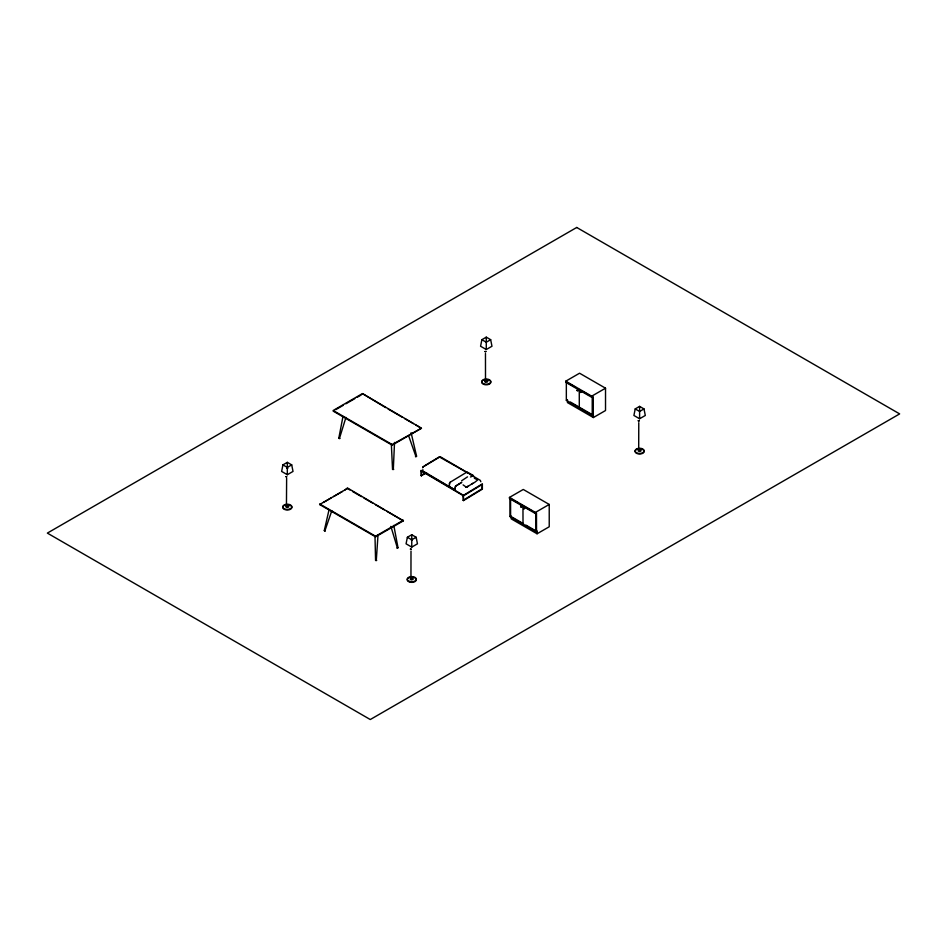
<?xml version="1.0" encoding="UTF-8"?>
<svg xmlns="http://www.w3.org/2000/svg" width="947" height="947" viewBox="0 0 947 947"><rect width="100%" height="100%" fill="white"/><g stroke="black" fill="none" stroke-linecap="round" stroke-linejoin="round"><path stroke-width="1.42" d="M344.921 490.001L347.442 487.954L403.351 520.826L375.592 536.842L319.66 504.526L347.442 488.486M362.464 394.212L362.464 393.585L421.462 428.21L392.153 444.534L333.19 410.489L362.464 393.585L385.618 407.589M391.336 443.871L392.543 469.357L393.301 469.511L394.532 442.403M374.988 536.014L375.568 560.387L376.279 560.541L378.031 534.653M345.927 417.426L339.393 438.627L338.825 438.118L342.992 416.396M282.928 464.882L281.626 471.428L287.32 474.719L293.014 471.428L291.712 464.882L287.32 462.349L282.928 464.882L287.32 467.416L291.712 464.882M407.364 537.269L406.074 543.815L411.756 547.106L417.449 543.815L416.147 537.269L411.756 534.735L407.364 537.269L411.756 539.802L416.147 537.269M481.881 339.689L480.579 346.247L486.273 349.526L491.967 346.247L490.664 339.689L486.273 337.156L481.881 339.689L486.273 342.234L490.664 339.689M635.212 408.915L633.91 415.473L639.604 418.752L645.298 415.473L643.996 408.915L639.604 406.381L635.212 408.915L639.604 411.46L643.996 408.915M411.093 432.696L416.562 456.123L416.005 456.75L408.607 435.691M331.829 510.682L324.821 531.042L324.288 530.557L329.083 509.581M390.886 526.402L397.444 548.171L398 547.709L393.798 525.431M338.825 438.118L339.961 438.508M324.288 530.557L325.354 530.983M392.567 469.404L393.739 469.333M375.592 560.423L376.705 560.411M287.864 468.28L286.823 468.28M638.692 450.405L638.775 422.67M423.167 466.859L422.646 467.782L423.06 466.741L439.088 457.022M461.651 480.745L467.498 476.862M286.444 506.231L286.633 478.235M410.951 578.771L410.998 551.036M485.468 353.444L485.503 381.12M424.398 466.113L440.213 456.691L466.078 471.819M426.6 472.837L421.143 475.643L424.919 473.346M461.236 482.733L456.3 485.716A1.515 0.852 -59.5 0 0 455.247 487.575L455.152 490.132L449.34 486.58M461.84 482.236L455.4 486.225L455.152 490.132M470.493 476.98L473.5 475.773M463.485 500.596L463.462 495.34L482.343 483.87L482.378 489.126L463.485 500.596L463.036 495.565M463.059 500.347L481.952 488.877L482.354 484.355L463.462 495.814L421.107 470.86M335.735 409.649L343.37 405.245M345.915 403.777L354.829 398.628M357.374 397.16L361.186 394.958M421.427 428.257L392.153 445.161L333.19 411.116M323.472 502.384L331.048 498.015M333.569 496.559L342.4 491.469M579.872 407.518L592.822 414.987L592.822 396.651L591.709 397.29L565.75 382.304L565.75 381.191L579.564 373.213L605.524 388.199L605.524 410.525L593.367 417.544L567.442 402.57L567.442 399.705M575.729 387.43L566.342 382.008L566.342 400.344L566.898 400.025M565.75 381.191L591.709 396.177L605.524 388.199M319.695 504.573L319.695 503.97L375.592 536.239L403.351 520.223L403.351 520.826L386.826 511.285M566.342 400.344L592.23 415.283L593.367 414.668L593.367 417.544M525.916 525.112L536.523 531.231L536.487 512.872L535.41 513.534L509.45 498.548L509.45 497.424L523.265 489.457L549.224 504.443L549.224 526.769L537.067 533.777L511.143 518.814L511.143 515.937L510.042 516.577L510.042 498.24M509.45 497.424L535.41 512.422L549.224 504.443M510.042 516.577L535.931 531.527L537.067 530.912L537.067 533.777M474.565 482.449L477.726 479.951L474.329 478.235M474.139 482.686L472.115 483.728L472.861 483.396M472.411 483.597L466.812 487.125L468.055 486.296L466.042 487.007L463.107 484.9M411.365 540.252L412.205 540.252M439.479 456.987L466.326 472.139M485.266 381.961L485.551 382.091A1.444 0.829 0 0 0 487.705 381.44A1.444 0.829 0 0 0 485.775 380.587A1.444 0.829 0 0 0 485.255 381.949M473.429 475.512L467.049 471.997L449.742 482.497L449.233 486.64M582.843 391.525L588.714 394.923M570.414 402.049L578.629 406.796M388.152 409.045L402.061 417.082M404.594 418.538L413.437 423.652M415.97 425.108L419.758 427.298M511.214 498.927L518.258 502.987M520.601 504.349L522.957 505.698L523.016 524.07M524.2 506.42L531.243 510.48M533.587 511.842L535.931 513.191L535.931 531.527M523.502 523.715L510.599 516.257L510.563 497.909M347.442 488.545L349.988 490.013M352.521 491.481L361.423 496.619M363.956 498.086L372.858 503.224M375.391 504.692L384.293 509.817M467.333 472.553L473.251 476.045M470.138 474.388L480.295 480.366L480.839 481.751M455.258 490.061L422.954 471.038A1.515 0.911 -0.3 0 1 422.942 469.748M463.462 495.34L421.107 470.387L421.143 475.643M416.585 456.217L415.449 456.643M398 547.709L396.923 548.076M421.533 471.109L421.557 475.891M375.592 536.819L375.592 536.239M392.153 445.137L392.153 444.534M639.604 406.381L639.604 418.752M592.786 396.627L592.786 414.964M592.23 396.947L592.23 415.283M591.709 396.177L591.709 397.29M579.256 389.454L579.315 407.837M535.41 512.422L535.41 513.534M486.273 337.156L486.273 349.526M411.756 534.735L411.756 547.106M287.32 462.349L287.32 474.719M639.604 449.754A1.444 0.829 0 0 1 641.001 450.808A1.444 0.829 0 0 1 638.882 451.317L638.609 451.186A1.444 0.829 0 0 1 638.882 449.872M640.776 448.878A4.534 2.616 0 0 1 643.321 452.903A4.534 2.616 0 0 1 635.899 452.903A4.534 2.616 0 0 1 638.432 448.878M639.604 448.239A4.534 2.616 0 0 1 643.711 451.968A4.534 2.616 0 0 1 636.135 452.536A4.534 2.616 0 0 1 638.432 448.333M287.32 505.722A1.444 0.829 0 0 1 288.717 506.775A1.444 0.829 0 0 1 286.598 507.272L286.314 507.154A1.444 0.829 0 0 1 286.598 505.84M290.528 505.52A4.534 2.616 0 0 1 290.528 509.226A4.534 2.616 0 0 1 284.112 509.226A4.534 2.616 0 0 1 284.112 505.52M285.059 505.106A4.534 2.616 0 0 1 286.148 504.846M287.32 504.751A4.534 2.616 0 0 1 289.581 505.106M287.32 504.206A4.534 2.616 0 0 1 291.427 507.923A4.534 2.616 0 0 1 283.851 508.503A4.534 2.616 0 0 1 286.148 504.301M487.445 379.652A4.534 2.616 0 0 1 490.534 383.073A4.534 2.616 0 0 1 484.355 384.553A4.534 2.616 0 0 1 482.343 380.872M483.065 380.327A4.534 2.616 0 0 1 485.101 379.652M486.273 379.013A4.534 2.616 0 0 1 490.38 382.742A4.534 2.616 0 0 1 482.804 383.31A4.534 2.616 0 0 1 485.101 379.108M414.028 577.492A4.534 2.616 0 0 1 415.686 581.067A4.534 2.616 0 0 1 409.495 582.014A4.534 2.616 0 0 1 407.837 578.439M408.559 577.907A4.534 2.616 0 0 1 409.495 577.492M410.596 577.232A4.534 2.616 0 0 1 412.939 577.232M472.328 475.998A1.515 0.852 -59.5 0 1 473.393 476.554M466.409 472.506A1.515 0.852 -59.5 0 1 467.487 473.062M449.328 484.083A1.515 0.852 -59.5 0 1 450.381 482.236M520.755 506.574L521.217 507.154L520.755 506.574M521.3 506.254L521.761 506.834L521.335 506.195M523.584 508.208L524.046 508.788L523.584 508.208M524.141 507.888L524.602 508.468L524.165 507.829M577.054 390.342L577.516 390.91L577.078 390.282M577.599 390.022L578.061 390.59L577.599 390.022M579.884 391.975L580.345 392.543L579.907 391.916M580.428 391.656L580.902 392.224L580.428 391.656M287.024 506.479L287.048 506.444M411.46 578.866L411.543 578.795M485.977 381.298L486 381.25M639.308 450.523L639.308 450.523M285.97 476.743L286.929 476.803L286.018 476.684M410.406 549.13L411.377 549.177L410.453 549.071M484.911 351.55L485.882 351.609L484.911 351.55M638.254 420.776L639.225 420.835L638.254 420.776M467.439 486.734L465.794 486.782L467.439 486.734M576.723 227.469L47.35 533.102L370.277 719.531L899.65 413.898L576.723 227.469M411.045 579.659L410.761 579.54A1.444 0.829 0 0 1 411.27 578.155A1.444 0.829 0 0 1 413.2 579.008A1.444 0.829 0 0 1 411.045 579.659M409.495 581.47A4.534 2.616 0 0 0 416.289 579.209A4.534 2.616 0 0 0 409.495 576.936A4.534 2.616 0 0 0 409.495 581.47"/></g></svg>
